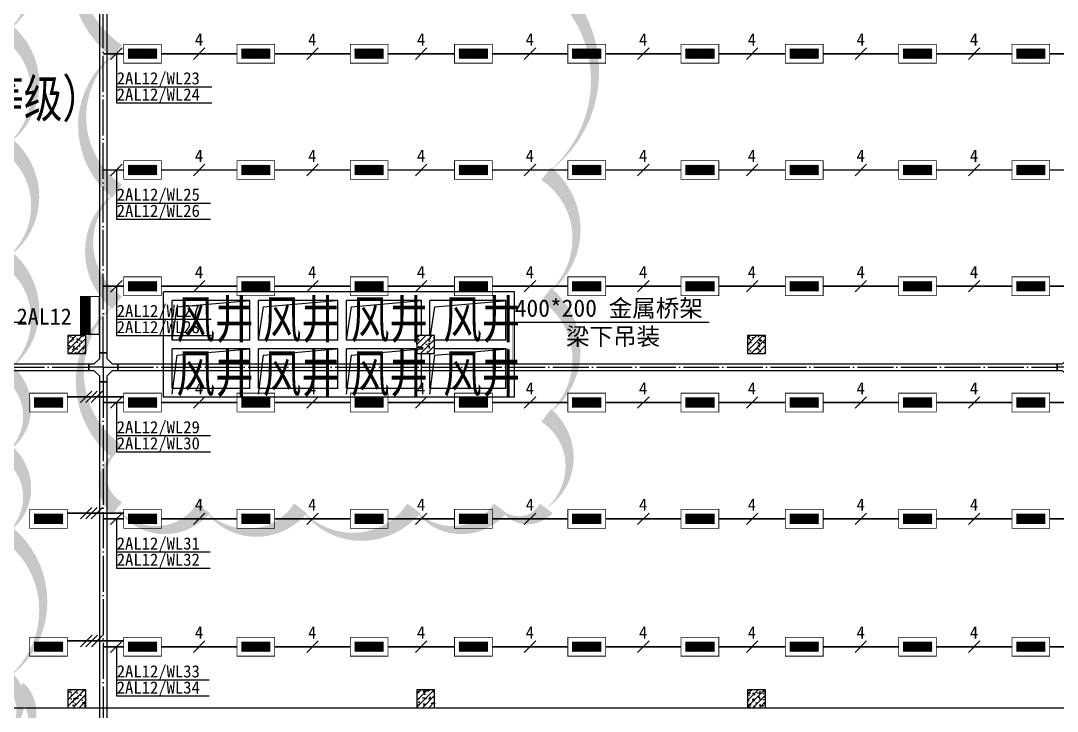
# Model space of a CAD drawing. Header units: millimetres. Extents: x -633009578 to 5705885, y -633235091 to 2571734.
# Drawn here: x 2853360 to 2882182, y 1923800 to 1943000 of the extents above; entities that cross this region are included whole.
import ezdxf

# ---------------------------------------------------------------- set-up
doc = ezdxf.new("R2010")
doc.units = ezdxf.units.MM
doc.header["$LTSCALE"] = 1000
doc.header["$MEASUREMENT"] = 0
doc.linetypes.add('DOTE', pattern=[2.4200000000000004, 2, -0.2, 0.02, -0.2])
doc.layers.get('0').update_dxf_attribs({"color": 9})
for name, color, linetype in [('3T_WOOD', 21, 'Continuous'), ('A-COLUM(柱)', 255, 'Continuous'), ('A-FLOR(看线)', 8, 'Continuous'), ('A-OTHER(其它)', 192, 'Continuous'), ('A-TEXT(房间)', 243, 'Continuous'), ('A-WALL(墙)', 255, 'Continuous'), ('DIM_MODI', 6, 'Continuous'), ('电-强电平面-标注', 3, 'Continuous'), ('电-强电平面-线缆', 3, 'Continuous'), ('电-桥架', 4, 'Continuous'), ('设备-照明', 3, 'Continuous'), ('设备-箱柜', 3, 'Continuous')]:
    doc.layers.add(name, color=color, linetype=linetype)
doc.styles.add('_TCH', font='simhei.ttf', dxfattribs={"width": 0.75, "bigfont": 'hztxt.shx'})
doc.styles.add('ELEC-DIM', font='simhei.ttf')
doc.styles.add('IDQSTYLE', font='simhei.ttf', dxfattribs={"width": 0.707, "bigfont": 'hztxt.shx'})

# ---------------------------------------------------------------- blocks, each defined once
blk = doc.blocks.new('_FZH')
h = blk.add_hatch()
h.set_pattern_fill('钢筋混凝土', color=256, scale=0.1, style=0)
h.set_pattern_definition([(45, (0, 0), (-0.1767766952966369, 0.1767766952966369), []), (50, (0, 0), (0.7172601826007535, -0.06275213498259512), [0.07500000000000001, -0.8250000000000001]), (355, (0, 0), (-0.138751333613, 0.7521921337000119), [0.06, -0.66]), (100.4514, (0.05977168000000001, -0.00522934), (0.5785093817140216, 0.6894395420609536), [0.06374019, -0.701142112]), (46.1842, (0, 0.2), (1.067241048625645, -0.1655190143290181), [0.1125, -1.2375]), (96.6356, (0.088936745, 0.186206693), (0.9346627055487033, 0.9741178709004418), [0.095610288, -1.051713]), (351.1842, (0, 0.2), (0.9346619451336272, 0.9741186009253247), [0.09000000000000001, -0.9900000000000001]), (21, (0.1, 0.15), (0.5969070521184617, -0.4026188906653388), [0.07500000000000001, -0.8250000000000001]), (326, (0.1, 0.15), (0.2433153319215824, 0.7251500450468529), [0.06, -0.66]), (71.4514, (0.149742233, 0.116448394), (0.84022262858149, 0.3225304967099524), [0.06374019, -0.701142112]), (37.50000000000001, (0, 0), (0.01215985531729062, 0.3328938538313115), [0, -0.652, 0, -0.67, 0, -0.6625000000000001]), (7.499999999999999, (0, 0), (0.2630695374421486, 0.3944117118823603), [0, -0.382, 0, -0.637, 0, -0.2525]), (-32.5, (-0.223, 0), (0.533822436172409, -0.02255487173437976), [0, -0.25, 0, -0.78, 0, -1.035]), (-42.5, (-0.323, 0), (0.5831861693423862, 0.1001049823323177), [0, -0.325, 0, -0.518, 0, -0.735])])
h.paths.add_polyline_path([(-0.5, -0.5), (0.5, -0.5), (0.5, 0.5), (-0.5, 0.5)])
blk.add_lwpolyline([(-0.5, -0.5), (0.5, -0.5), (0.5, 0.5), (-0.5, 0.5)], close=True)
blk = doc.blocks.new('9-3-1')
at = {"layer": 'A-FLOR(看线)'}
blk.add_lwpolyline([(1188940.598288327, 1245922.080887664), (1255240.598288325, 1245922.080887664)], dxfattribs=at)
at = {"layer": 'A-OTHER(其它)'}
for points in [[(1201690.598288007, 1256142.080887673), (1201829.824807846, 1257067.089357781), (1203850.598288691, 1257247.080887757)], [(1204090.598288691, 1256142.080887476), (1204229.82480853, 1257067.089357584), (1206250.598289375, 1257247.08088756)], [(1206540.598288347, 1256142.080887623), (1206679.824808186, 1257067.089357731), (1208620.598288295, 1257247.080887707)], [(1208860.598288303, 1256142.080887546), (1208999.824808142, 1257067.089357654), (1211020.598288987, 1257247.08088763)], [(1201690.598288007, 1254637.080887418), (1201829.824807846, 1255722.089357526), (1203850.598288691, 1255902.080887503)], [(1204090.598288691, 1254637.080887221), (1204229.82480853, 1255722.089357329), (1206250.598289375, 1255902.080887306)], [(1206540.598288347, 1254637.080887369), (1206679.824808186, 1255722.089357477), (1208620.598288295, 1255902.080887453)], [(1208860.598288303, 1254637.080887291), (1208999.824808142, 1255722.089357399), (1211020.598288987, 1255902.080887376)]]:
    blk.add_lwpolyline(points, dxfattribs=at)
at = {"layer": 'A-WALL(墙)'}
for p, q in [((1203970.598288486, 1257487.08088762), (1201450.598288367, 1257487.080887559)), ((1201450.598288154, 1256022.080887619), (1201450.598288367, 1257487.080887559)), ((1203850.598288366, 1257247.080887592), (1201690.598288367, 1257247.080887592)), ((1201690.598288367, 1256142.080887704), (1201690.598288367, 1257247.080887592)), ((1203850.598288366, 1256142.080887704), (1203850.598288366, 1257247.080887592)), ((1206420.598288485, 1257487.08088762), (1203970.598288486, 1257487.08088762)), ((1204090.598288365, 1256142.080887552), (1204090.598288365, 1257247.080887553)), ((1206300.598288364, 1257247.080887553), (1204090.598288365, 1257247.080887553)), ((1206300.598288364, 1256142.080887552), (1206300.598288364, 1257247.080887553)), ((1208740.598288325, 1257487.08088762), (1206420.598288485, 1257487.08088762)), ((1206540.598288364, 1256142.080887553), (1206540.598288364, 1257247.080887629)), ((1208620.59828831, 1257247.080887629), (1206540.598288364, 1257247.080887629)), ((1208620.598288254, 1256272.080887693), (1208620.59828831, 1257247.080887629)), ((1211210.598288361, 1257487.08088763), (1208740.598288325, 1257487.08088762)), ((1208860.598288153, 1256272.080887693), (1208860.598288319, 1257247.08088763)), ((1210970.598288361, 1257247.08088763), (1208860.598288319, 1257247.08088763)), ((1210970.598288361, 1256142.08088763), (1210970.598288361, 1257247.08088763)), ((1211210.598288325, 1256022.080887619), (1211210.598288361, 1257487.08088763)), ((1203850.598288366, 1256142.080887704), (1201690.598288367, 1256142.080887704)), ((1206300.598288364, 1256142.080887552), (1204090.598288365, 1256142.080887552)), ((1208490.598288553, 1256142.080887462), (1206540.598288364, 1256142.080887553)), ((1210970.598288361, 1256142.08088763), (1208990.598288553, 1256142.080887711)), ((1201450.598287961, 1254557.080887759), (1201450.598288154, 1256022.080887619)), ((1203850.598288438, 1255902.080887737), (1201690.598287977, 1255902.080887737)), ((1201690.598287977, 1254797.080887726), (1201690.598287977, 1255902.080887737)), ((1203850.598288438, 1254797.080887726), (1203850.598288438, 1255902.080887737)), ((1206300.598288601, 1255902.080887552), (1204090.598288453, 1255902.080887552)), ((1204090.598288453, 1254797.080887552), (1204090.598288453, 1255902.080887552)), ((1206300.598288601, 1254797.080887552), (1206300.598288601, 1255902.080887552)), ((1206540.598288616, 1254797.080887881), (1206540.598288616, 1255902.080887537)), ((1208490.598288553, 1255902.080887467), (1206540.598288616, 1255902.080887537)), ((1210970.598288185, 1255902.08088763), (1208990.598288553, 1255902.080887737)), ((1210970.598288185, 1254797.08088763), (1210970.598288185, 1255902.08088763)), ((1211210.598288201, 1254557.08088763), (1211210.598288325, 1256022.080887619)), ((1208620.598288101, 1254797.080887881), (1208620.598287914, 1255772.080887693)), ((1208860.598288108, 1254797.08088763), (1208860.598287899, 1255772.080887693)), ((1203850.598288438, 1254797.080887726), (1201690.598287977, 1254797.080887726)), ((1206300.598288601, 1254797.080887552), (1204090.598288453, 1254797.080887552)), ((1208620.598288101, 1254797.080887881), (1206540.598288616, 1254797.080887881)), ((1210970.598288185, 1254797.08088763), (1208860.598288108, 1254797.08088763)), ((1203970.598288486, 1254557.080887708), (1201450.598287961, 1254557.080887759)), ((1206420.598288485, 1254557.080887708), (1203970.598288486, 1254557.080887708)), ((1208740.598288325, 1254557.080887708), (1206420.598288485, 1254557.080887708)), ((1211210.598288201, 1254557.08088763), (1208740.598288325, 1254557.080887708))]:
    blk.add_line(p, q, dxfattribs=at)
at = {"layer": 'DIM_MODI', "color": 8}
blk.add_lwpolyline([(1197091.939071017, 1245225.503476094, 0, 450, 0.5), (1197091.939071017, 1246725.503476094, 0, 450, 0.5), (1197091.939071017, 1250775.503476094, 0, 450, 0.5), (1197091.939071017, 1253025.503476094, 0, 450, 0.5), (1197091.939071017, 1255275.503476094, 0, 450, 0.5), (1197091.939071017, 1258425.503476094, 0, 450, 0.5), (1197091.939071017, 1261575.503476094, 0, 450, 0.5), (1197091.939071017, 1264725.503476094, 0, 450, 0.5), (1197091.939071017, 1267575.503476094, 0, 450, 0.5), (1197091.939071017, 1270275.503476094, 0, 450, 0.5), (1197091.939071017, 1272525.503476094, 0, 450, 0.5), (1197091.939071017, 1274775.503476094, 0, 450, 0.5), (1197091.939071017, 1277475.503476094, 0, 450, 0.5), (1197091.939071017, 1279425.503476094, 0, 450, 0.5), (1197091.939071017, 1282275.503476094, 0, 450, 0.5), (1197091.939071017, 1284525.503476094, 0, 450, 0.5), (1197091.939071017, 1287375.503476094, 0, 450, 0.5), (1197091.939071017, 1288875.503476094, 0, 450, 0.5), (1197091.939071017, 1291575.503476094, 0, 450, 0.5), (1197091.939071017, 1293525.503476094, 0, 450, 0.5), (1197091.939071017, 1296675.503476094, 0, 450, 0.5), (1197091.939071017, 1299525.503476094, 0, 450, 0.5), (1197091.939071017, 1303125.503476094, 0, 450, 0.5), (1197091.939071017, 1304660.788694934, 0, 450, 0.5)], format="xyseb", dxfattribs=at)
for points in [[(1200161.11916399, 1278640.011747444, 0, 450, 0.5), (1200161.11916399, 1276054.77659813, 0, 450, 0.5), (1200161.11916399, 1269074.641694981, 0, 450, 0.5), (1200161.11916399, 1264162.694911283, 0, 450, 0.5), (1200161.11916399, 1260284.842187312, 0, 450, 0.5), (1200161.11916399, 1257182.560008135, 0, 450, 0.5), (1200161.11916399, 1253046.183769232, 0, 450, 0.5), (1200161.11916399, 1251463.627900156, 0, 450, 0.5), (1202561.11916399, 1251463.627900156, 0, 450, 0.5), (1205261.11916399, 1251463.627900156, 0, 450, 0.5), (1208411.11916399, 1251463.627900156, 0, 450, 0.5), (1210811.11916399, 1251463.627900156, 0, 450, 0.5), (1212091.979439689, 1251463.627900156, 0, 450, 0.5), (1212091.979439689, 1254048.86304947, 0, 450, 0.5), (1212091.979439689, 1257409.668743579, 0, 450, 0.5), (1212091.979439689, 1260770.474437688, 0, 450, 0.5), (1212091.979439689, 1266199.468251248, 0, 450, 0.5), (1212091.979439689, 1270077.320975219, 0, 450, 0.5), (1212091.979439689, 1277057.455878369, 0, 450, 0.5), (1212091.979439689, 1278640.011747444, 0, 450, 0.5), (1208491.979439689, 1278640.011747444, 0, 450, 0.5), (1206541.979439689, 1278640.011747444, 0, 450, 0.5), (1203391.979439689, 1278640.011747444, 0, 450, 0.5)], [(1189983.977359247, 1246439.628576422, 0, 450, 0.5), (1189983.977359247, 1242957.057534428, 0, 450, 0.5), (1192383.977359247, 1242957.057534428, 0, 450, 0.5), (1195983.977359247, 1242957.057534428, 0, 450, 0.5), (1197415.231722985, 1242957.057534428, 0, 450, 0.5), (1197415.231722985, 1244907.057534428, 0, 450, 0.5), (1197415.231722985, 1246439.628576422, 0, 450, 0.5), (1195615.231722985, 1246439.628576422, 0, 450, 0.5), (1192015.231722985, 1246439.628576422, 0, 450, 0.5)]]:
    blk.add_lwpolyline(points, format="xyseb", close=True, dxfattribs=at)
at = {"layer": 'A-COLUM(柱)', "xscale": 500, "yscale": 500, "zscale": 500}
for p in [(1199040.598288325, 1256022.080887664), (1208740.598288325, 1256022.080887664), (1217940.598288325, 1256022.080887664), (1199040.598288325, 1246172.080887664), (1208740.598288325, 1246172.080887664), (1217940.598288325, 1246172.080887664)]:
    blk.add_blockref('_FZH', p, dxfattribs=at)
at = {"layer": 'A-TEXT(房间)', "style": '_TCH', "width": 0.75}
for s, p in [('（丙类一级耐火等级）', (1188971.030644628, 1262336.264842021)), ('风井', (1201808.985588282, 1256195.996926943)), ('风井', (1204208.985588966, 1256195.996926795)), ('风井', (1206658.985588622, 1256195.996926943)), ('风井', (1209226.517584321, 1256195.996926866)), ('风井', (1201808.985588215, 1254690.996926943)), ('风井', (1204208.985588899, 1254690.996926795)), ('风井', (1206658.985588555, 1254690.996926943)), ('风井', (1209226.517584254, 1254690.996926865))]:
    blk.add_text(s, height=1050, dxfattribs=at).set_placement(p)
blk = doc.blocks.new('*X353')
at = {"color": 0, "linetype": 'Continuous'}
for p, q in [((277.1059544658493, 221.9516255332986), (279.536990929048, 224.3826619964973)), ((277.1059544658493, 222.2344682457732), (279.2541482165735, 224.3826619964973)), ((277.1059544658493, 222.5173109582479), (278.9713055040988, 224.3826619964973)), ((277.1059544658493, 222.8001536707225), (278.6884627916242, 224.3826619964973)), ((277.1059544658493, 223.0829963831971), (278.4056200791496, 224.3826619964973)), ((277.1059544658493, 223.3658390956717), (278.122777366675, 224.3826619964973)), ((277.1059544658493, 223.6486818081463), (277.8399346542004, 224.3826619964973)), ((277.1059544658493, 223.9315245206209), (277.5570919417257, 224.3826619964973)), ((277.1059544658493, 224.2143672330955), (277.2742492292511, 224.3826619964973)), ((277.3198336415227, 221.8826619964973), (279.8198336415227, 224.3826619964973)), ((277.6026763539973, 221.8826619964973), (280.1026763539973, 224.3826619964973)), ((277.8855190664719, 221.8826619964973), (280.3855190664719, 224.3826619964973)), ((278.1683617789465, 221.8826619964973), (280.6683617789466, 224.3826619964973)), ((278.4512044914212, 221.8826619964973), (280.9512044914212, 224.3826619964973)), ((278.7340472038958, 221.8826619964973), (281.2340472038958, 224.3826619964973)), ((279.0168899163704, 221.8826619964973), (281.5168899163704, 224.3826619964973)), ((279.299732628845, 221.8826619964973), (281.799732628845, 224.3826619964973)), ((279.5825753413196, 221.8826619964973), (282.0825753413196, 224.3826619964973)), ((279.8654180537943, 221.8826619964973), (282.3654180537943, 224.3826619964973)), ((280.1482607662689, 221.8826619964973), (282.6482607662689, 224.3826619964973)), ((280.4311034787435, 221.8826619964973), (282.9311034787435, 224.3826619964973)), ((280.7139461912181, 221.8826619964973), (283.2139461912181, 224.3826619964973)), ((280.9967889036927, 221.8826619964973), (283.4967889036927, 224.3826619964973)), ((281.2796316161674, 221.8826619964973), (283.7796316161674, 224.3826619964973)), ((281.5624743286419, 221.8826619964973), (284.062474328642, 224.3826619964973)), ((281.8453170411166, 221.8826619964973), (284.3453170411166, 224.3826619964973)), ((282.1281597535912, 221.8826619964973), (284.6059544658494, 224.3604567087555)), ((282.4110024660658, 221.8826619964973), (284.6059544658494, 224.0776139962809)), ((282.6938451785405, 221.8826619964973), (284.6059544658494, 223.7947712838063)), ((282.976687891015, 221.8826619964973), (284.6059544658494, 223.5119285713317)), ((283.2595306034897, 221.8826619964973), (284.6059544658494, 223.229085858857)), ((283.5423733159643, 221.8826619964973), (284.6059544658494, 222.9462431463824)), ((283.8252160284389, 221.8826619964973), (284.6059544658494, 222.6634004339078)), ((284.1080587409135, 221.8826619964973), (284.6059544658494, 222.3805577214332)), ((284.3909014533882, 221.8826619964973), (284.6059544658494, 222.0977150089586))]:
    blk.add_line(p, q, dxfattribs=at)
blk = doc.blocks.new('HC000062')
at = {"color": 0, "linetype": 'Continuous', "const_width": 0.2}
for points in [[(-4.97662087547036, 2.499999999999943), (5.023379124529697, 2.499999999999943), (5.023379124529697, -2.500000000000057), (-4.97662087547036, -2.500000000000057), (-4.97662087547036, 2.499999999999943)], [(-3.72662087547036, 1.25), (-3.72662087547036, -1.250000000000057), (3.773379124529697, -1.250000000000057), (3.773379124529697, 1.25), (-3.72662087547036, 1.25)]]:
    blk.add_lwpolyline(points, dxfattribs=at)
at = {"color": 0, "linetype": 'Continuous'}
blk.add_blockref('*X353', (-280.8325753413197, -223.1326619964974), dxfattribs=at)
at = {"color": 0, "style": 'IDQSTYLE', "width": 0.7}
blk.add_attdef('PSFHATT', (7.023379124529697, -2.500000000000057), '', height=2.5, dxfattribs=at)
blk = doc.blocks.new('*X27')
at = {"color": 0}
for p, q in [((99.8306862801869, 192.7445173280992), (101.9907448318158, 194.9045758797282)), ((99.8306862801869, 193.1687813968112), (101.5664807631039, 194.9045758797282)), ((99.8306862801869, 193.5930454655231), (101.142216694392, 194.9045758797282)), ((99.8306862801869, 194.017309534235), (100.71795262568, 194.9045758797282)), ((99.8306862801869, 194.441573602947), (100.2936885569681, 194.9045758797282)), ((99.8306862801869, 194.8658376716589), (99.86942448825616, 194.9045758797282)), ((99.91500890052772, 192.4045758797282), (102.4150089005277, 194.9045758797282)), ((100.3392729692396, 192.4045758797282), (102.8392729692397, 194.9045758797282)), ((100.7635370379516, 192.4045758797282), (103.2635370379516, 194.9045758797282)), ((101.1878011066635, 192.4045758797282), (103.6878011066635, 194.9045758797282)), ((101.6120651753754, 192.4045758797282), (104.1120651753754, 194.9045758797282)), ((102.0363292440874, 192.4045758797282), (104.5363292440874, 194.9045758797282)), ((102.4605933127993, 192.4045758797282), (104.9605933127993, 194.9045758797282)), ((102.8848573815112, 192.4045758797282), (105.3848573815112, 194.9045758797282)), ((103.3091214502232, 192.4045758797282), (105.8091214502232, 194.9045758797282)), ((103.7333855189351, 192.4045758797282), (106.2333855189351, 194.9045758797282)), ((104.157649587647, 192.4045758797282), (106.657649587647, 194.9045758797282)), ((104.5819136563589, 192.4045758797282), (107.0819136563589, 194.9045758797282)), ((105.0061777250709, 192.4045758797282), (107.5061777250709, 194.9045758797282)), ((105.4304417937828, 192.4045758797282), (107.9304417937828, 194.9045758797282)), ((105.8547058624947, 192.4045758797282), (108.3547058624947, 194.9045758797282)), ((106.2789699312067, 192.4045758797282), (108.7789699312067, 194.9045758797282)), ((106.7032339999186, 192.4045758797282), (109.2032339999186, 194.9045758797282)), ((107.1274980686305, 192.4045758797282), (109.6274980686305, 194.9045758797282)), ((107.5517621373425, 192.4045758797282), (109.8306862801869, 194.6835000225726)), ((107.9760262060544, 192.4045758797282), (109.8306862801869, 194.2592359538607)), ((108.4002902747663, 192.4045758797282), (109.8306862801869, 193.8349718851487)), ((108.8245543434782, 192.4045758797282), (109.8306862801869, 193.4107078164368)), ((109.2488184121902, 192.4045758797282), (109.8306862801869, 192.9864437477249)), ((109.6730824809021, 192.4045758797282), (109.8306862801869, 192.562179679013))]:
    blk.add_line(p, q, dxfattribs=at)
blk = doc.blocks.new('HC000427')
at = {"color": 0, "linetype": 'Continuous', "const_width": 0.3}
blk.add_lwpolyline([(5, 2.5), (-5, 2.5), (-5, -2.5), (5, -2.5)], close=True, dxfattribs=at)
blk.add_lwpolyline([(5, 0), (-5, 0)], dxfattribs=at)
at = {"color": 0, "linetype": 'Continuous'}
blk.add_blockref('*X27', (-104.8306862801869, -194.9045758797282), dxfattribs=at)
at = {"color": 0, "style": 'IDQSTYLE', "width": 0.7}
blk.add_attdef('PSFHATT', (7, -2.5), '', height=2.5, dxfattribs=at)

msp = doc.modelspace()

# ---------------------------------------------------------------- linework, layer by layer
at = {"layer": '电-强电平面-标注'}
for p, q in [((2856178.599025767, 1942241.432359111), (2855860.400974235, 1941923.234307576)), ((2856019.500000001, 1942082.333333343), (2856019.500000001, 1940715.333333343)), ((2858481.547865565, 1942242.029280236), (2858163.34981404, 1941923.831228693)), ((2861631.547865565, 1942242.029280317), (2861313.34981404, 1941923.831228774)), ((2864656.547865565, 1942242.029280394), (2864338.34981404, 1941923.831228851)), ((2867681.547865565, 1942242.029280471), (2867363.34981404, 1941923.831228928)), ((2870831.547865565, 1942242.029280551), (2870513.34981404, 1941923.831229009)), ((2873856.547865565, 1942242.029280629), (2873538.34981404, 1941923.831229086)), ((2876881.547865565, 1942242.029280706), (2876563.34981404, 1941923.831229163)), ((2880031.547865565, 1942242.029280786), (2879713.34981404, 1941923.831229243)), ((2856019.500000001, 1941164.833333343), (2858675.132911393, 1941164.833333343)), ((2856019.500000001, 1940715.333333343), (2858675.132911393, 1940715.333333343)), ((2856178.599025767, 1939008.099025767), (2855860.400974235, 1938689.900974233)), ((2858481.547865565, 1939008.695946893), (2858163.34981404, 1938690.49789535)), ((2861631.547865565, 1939008.695946974), (2861313.34981404, 1938690.497895431)), ((2864656.547865565, 1939008.695947051), (2864338.34981404, 1938690.497895508)), ((2867681.547865565, 1939008.695947128), (2867363.34981404, 1938690.497895585)), ((2870831.547865565, 1939008.695947208), (2870513.34981404, 1938690.497895665)), ((2873856.547865565, 1939008.695947285), (2873538.34981404, 1938690.497895742)), ((2876881.547865565, 1939008.695947362), (2876563.34981404, 1938690.497895819)), ((2880031.547865565, 1939008.695947443), (2879713.34981404, 1938690.4978959)), ((2856019.500000001, 1938849), (2856019.500000001, 1937482)), ((2856019.500000001, 1937931.5), (2858639.132911393, 1937931.5)), ((2856019.500000001, 1937482), (2858639.132911393, 1937482)), ((2856178.599025767, 1935774.765692424), (2855860.400974235, 1935456.567640889)), ((2858481.547865565, 1935775.36261355), (2858163.34981404, 1935457.164562007)), ((2861631.547865565, 1935775.36261363), (2861313.34981404, 1935457.164562087)), ((2864656.547865565, 1935775.362613707), (2864338.34981404, 1935457.164562164)), ((2867681.547865565, 1935775.362613785), (2867363.34981404, 1935457.164562242)), ((2870831.547865565, 1935775.362613865), (2870513.34981404, 1935457.164562322)), ((2873856.547865565, 1935775.362613942), (2873538.34981404, 1935457.164562399)), ((2876881.547865565, 1935775.362614019), (2876563.34981404, 1935457.164562476)), ((2880031.547865565, 1935775.362614099), (2879713.34981404, 1935457.164562556)), ((2856019.500000001, 1935615.666666657), (2856019.500000001, 1934248.666666657)), ((2856019.500000001, 1934698.166666657), (2858651.132911393, 1934698.166666657)), ((2856019.500000001, 1934248.666666657), (2858651.132911393, 1934248.666666657)), ((2855335.79786557, 1932702.599025767), (2855017.599814035, 1932384.400974233)), ((2855485.79786557, 1932702.599025767), (2855167.599814035, 1932384.400974233)), ((2855635.79786557, 1932702.599025767), (2855317.599814035, 1932384.400974233)), ((2856178.599025767, 1932541.432359111), (2855860.400974235, 1932223.234307576)), ((2856019.500000001, 1932382.333333343), (2856019.500000001, 1931015.333333343)), ((2858481.547865565, 1932542.029280236), (2858163.34981404, 1932223.831228693)), ((2861631.547865565, 1932542.029280317), (2861313.34981404, 1932223.831228774)), ((2864656.547865565, 1932542.029280394), (2864338.34981404, 1932223.831228851)), ((2867681.547865565, 1932542.029280471), (2867363.34981404, 1932223.831228928)), ((2870831.547865565, 1932542.029280551), (2870513.34981404, 1932223.831229009)), ((2873856.547865565, 1932542.029280629), (2873538.34981404, 1932223.831229086)), ((2876881.547865565, 1932542.029280706), (2876563.34981404, 1932223.831229163)), ((2880031.547865565, 1932542.029280786), (2879713.34981404, 1932223.831229243)), ((2856019.500000001, 1931464.833333343), (2858639.132911393, 1931464.833333343)), ((2856019.500000001, 1931015.333333343), (2858639.132911393, 1931015.333333343)), ((2855335.79786557, 1929469.265692423), (2855017.599814035, 1929151.06764089)), ((2855485.79786557, 1929469.265692423), (2855167.599814035, 1929151.06764089)), ((2855635.79786557, 1929469.265692423), (2855317.599814035, 1929151.06764089)), ((2856178.599025767, 1929308.099025767), (2855860.400974235, 1928989.900974233)), ((2856019.500000001, 1929149), (2856019.500000001, 1927782)), ((2858481.547865565, 1929308.695946893), (2858163.34981404, 1928990.49789535)), ((2861631.547865565, 1929308.695946974), (2861313.34981404, 1928990.497895431)), ((2864656.547865565, 1929308.695947051), (2864338.34981404, 1928990.497895508)), ((2867681.547865565, 1929308.695947128), (2867363.34981404, 1928990.497895585)), ((2870831.547865565, 1929308.695947208), (2870513.34981404, 1928990.497895665)), ((2873856.547865565, 1929308.695947285), (2873538.34981404, 1928990.497895742)), ((2876881.547865565, 1929308.695947362), (2876563.34981404, 1928990.497895819)), ((2880031.547865565, 1929308.695947443), (2879713.34981404, 1928990.4978959)), ((2856019.500000001, 1928231.5), (2858630.132911393, 1928231.5)), ((2856019.500000001, 1927782), (2858630.132911393, 1927782)), ((2855342.79786557, 1925913.93235908), (2855024.599814035, 1925595.734307547)), ((2855492.79786557, 1925913.93235908), (2855174.599814035, 1925595.734307547)), ((2855642.79786557, 1925913.93235908), (2855324.599814035, 1925595.734307547)), ((2856178.599025767, 1925752.765692424), (2855860.400974235, 1925434.567640889)), ((2858481.547865565, 1925753.36261355), (2858163.34981404, 1925435.164562007)), ((2861631.547865565, 1925753.36261363), (2861313.34981404, 1925435.164562087)), ((2864656.547865565, 1925753.362613707), (2864338.34981404, 1925435.164562164)), ((2867681.547865565, 1925753.362613785), (2867363.34981404, 1925435.164562242)), ((2870831.547865565, 1925753.362613865), (2870513.34981404, 1925435.164562322)), ((2873856.547865565, 1925753.362613942), (2873538.34981404, 1925435.164562399)), ((2876881.547865565, 1925753.362614019), (2876563.34981404, 1925435.164562476)), ((2880031.547865565, 1925753.362614099), (2879713.34981404, 1925435.164562556)), ((2856019.500000001, 1925593.666666657), (2856019.500000001, 1924226.666666657)), ((2856019.500000001, 1924676.166666657), (2858603.632911393, 1924676.166666657)), ((2856019.500000001, 1924226.666666657), (2858603.632911393, 1924226.666666657))]:
    msp.add_line(p, q, dxfattribs=at)
at = {"layer": '电-强电平面-线缆', "color": 1, "linetype": 'Continuous', "const_width": 45}
for points in [[(2855655.499999608, 1942082.930254397), (2856222.348839803, 1942082.930254411)], [(2857272.548839803, 1942082.930254438), (2859372.348839803, 1942082.930254492)], [(2860422.548839803, 1942082.930254519), (2862522.348839803, 1942082.930254572)], [(2863572.548839803, 1942082.930254599), (2865422.348839803, 1942082.930254646)], [(2866472.548839803, 1942082.930254673), (2868572.348839803, 1942082.930254726)], [(2869622.548839803, 1942082.930254753), (2871722.348839803, 1942082.930254807)], [(2872772.548839803, 1942082.930254834), (2874622.348839803, 1942082.930254881)], [(2875672.548839803, 1942082.930254907), (2877772.348839803, 1942082.930254961)], [(2878822.548839803, 1942082.930254988), (2880922.348839803, 1942082.930255041)], [(2881972.548839803, 1942082.930255068), (2883822.348839803, 1942082.930255115)], [(2855655.499999608, 1938849.596921054), (2856222.348839803, 1938849.596921068)], [(2857272.548839803, 1938849.596921095), (2859372.348839803, 1938849.596921148)], [(2860422.548839803, 1938849.596921175), (2862522.348839803, 1938849.596921229)], [(2863572.548839803, 1938849.596921256), (2865422.348839803, 1938849.596921303)], [(2866472.548839803, 1938849.59692133), (2868572.348839803, 1938849.596921383)], [(2869622.548839803, 1938849.59692141), (2871722.348839803, 1938849.596921463)], [(2872772.548839803, 1938849.59692149), (2874622.348839803, 1938849.596921537)], [(2875672.548839803, 1938849.596921564), (2877772.348839803, 1938849.596921618)], [(2878822.548839803, 1938849.596921644), (2880922.348839803, 1938849.596921698)], [(2881972.548839803, 1938849.596921725), (2883822.348839803, 1938849.596921772)], [(2855655.499999608, 1935616.26358771), (2856222.348839803, 1935616.263587725)], [(2857272.548839803, 1935616.263587752), (2859372.348839803, 1935616.263587805)], [(2860422.548839803, 1935616.263587832), (2862522.348839803, 1935616.263587886)], [(2863572.548839803, 1935616.263587912), (2865422.348839803, 1935616.26358796)], [(2866472.548839803, 1935616.263587986), (2868572.348839803, 1935616.26358804)], [(2869622.548839803, 1935616.263588067), (2871722.348839803, 1935616.26358812)], [(2872772.548839803, 1935616.263588147), (2874622.348839803, 1935616.263588194)], [(2875672.548839803, 1935616.263588221), (2877772.348839803, 1935616.263588274)], [(2878822.548839803, 1935616.263588301), (2880922.348839803, 1935616.263588355)], [(2881972.548839803, 1935616.263588381), (2883822.348839803, 1935616.263588429)], [(2854657.948839803, 1932543.5), (2856222.448839803, 1932543.5)], [(2855655.499999608, 1932382.930254397), (2856222.348839803, 1932382.930254411)], [(2857272.548839803, 1932382.930254438), (2859372.348839803, 1932382.930254492)], [(2860422.548839803, 1932382.930254519), (2862522.348839803, 1932382.930254572)], [(2863572.548839803, 1932382.930254599), (2865422.348839803, 1932382.930254646)], [(2866472.548839803, 1932382.930254673), (2868572.348839803, 1932382.930254726)], [(2869622.548839803, 1932382.930254753), (2871722.348839803, 1932382.930254807)], [(2872772.548839803, 1932382.930254834), (2874622.348839803, 1932382.930254881)], [(2875672.548839803, 1932382.930254907), (2877772.348839803, 1932382.930254961)], [(2878822.548839803, 1932382.930254988), (2880922.348839803, 1932382.930255041)], [(2881972.548839803, 1932382.930255068), (2883822.348839803, 1932382.930255115)], [(2854657.948839803, 1929310.166666657), (2856222.448839803, 1929310.166666657)], [(2855655.499999608, 1929149.596921054), (2856222.348839803, 1929149.596921068)], [(2857272.548839803, 1929149.596921095), (2859372.348839803, 1929149.596921148)], [(2860422.548839803, 1929149.596921175), (2862522.348839803, 1929149.596921229)], [(2863572.548839803, 1929149.596921256), (2865422.348839803, 1929149.596921303)], [(2866472.548839803, 1929149.59692133), (2868572.348839803, 1929149.596921383)], [(2869622.548839803, 1929149.59692141), (2871722.348839803, 1929149.596921463)], [(2872772.548839803, 1929149.59692149), (2874622.348839803, 1929149.596921537)], [(2875672.548839803, 1929149.596921564), (2877772.348839803, 1929149.596921618)], [(2878822.548839803, 1929149.596921644), (2880922.348839803, 1929149.596921698)], [(2881972.548839803, 1929149.596921725), (2883822.348839803, 1929149.596921772)], [(2854657.948839803, 1925754.833333313), (2856222.448839803, 1925754.833333313)], [(2855655.499999608, 1925594.26358771), (2856222.348839803, 1925594.263587725)], [(2857272.548839803, 1925594.263587752), (2859372.348839803, 1925594.263587805)], [(2860422.548839803, 1925594.263587832), (2862522.348839803, 1925594.263587886)], [(2863572.548839803, 1925594.263587912), (2865422.348839803, 1925594.26358796)], [(2866472.548839803, 1925594.263587986), (2868572.348839803, 1925594.26358804)], [(2869622.548839803, 1925594.263588067), (2871722.348839803, 1925594.26358812)], [(2872772.548839803, 1925594.263588147), (2874622.348839803, 1925594.263588194)], [(2875672.548839803, 1925594.263588221), (2877772.348839803, 1925594.263588274)], [(2878822.548839803, 1925594.263588301), (2880922.348839803, 1925594.263588355)], [(2881972.548839803, 1925594.263588381), (2883822.348839803, 1925594.263588429)]]:
    msp.add_lwpolyline(points, dxfattribs=at)
at = {"layer": '电-桥架', "color": 5, "linetype": 'DOTE', "ltscale": 0.5}
for p, q in [((2855655.499999859, 1933762.499999927), (2855655.499999603, 1943818)), ((2855655.499999869, 1933362.499999927), (2855655.499999859, 1933762.499999927)), ((2846975.454526824, 1933362.499999927), (2855255.500000638, 1933362.499999927)), ((2855655.499999869, 1933362.499999927), (2855255.499999869, 1933362.499999927)), ((2855655.499999869, 1933362.499999927), (2855655.499999892, 1932962.499999927)), ((2855655.499999869, 1933362.499999927), (2856055.499999869, 1933362.499999927)), ((2856055.500000638, 1933362.499999927), (2882182.499998793, 1933362.499999927)), ((2882582.499998793, 1933362.499999927), (2882182.499998793, 1933362.499999927)), ((2855655.499999892, 1932962.499999927), (2855655.500000976, 1913550))]:
    msp.add_line(p, q, dxfattribs=at)
at = {"layer": '电-桥架', "ltscale": 0.5}
for points in [[(2855755.499999604, 1943818.000000003), (2855755.499999859, 1933762.49999993), (2855555.499999859, 1933762.499999924), (2855555.499999604, 1943817.999999997)], [(2856055.49999987, 1933262.499999927), (2855905.49999987, 1933262.499999927), (2855755.499999884, 1933112.499999933), (2855755.499999892, 1932962.499999933), (2855555.499999892, 1932962.499999921), (2855555.499999884, 1933112.499999921), (2855405.49999987, 1933262.499999927), (2855255.49999987, 1933262.499999927), (2855255.499999869, 1933462.499999927), (2855405.499999869, 1933462.499999927), (2855555.499999863, 1933612.499999924), (2855555.499999859, 1933762.499999924), (2855755.499999859, 1933762.49999993), (2855755.499999863, 1933612.49999993), (2855905.499999869, 1933462.499999927), (2856055.499999869, 1933462.499999927)], [(2882982.499998794, 1933262.499999927), (2882832.499998794, 1933262.499999927), (2882682.499998796, 1933112.499999929), (2882682.499998797, 1932962.499999929), (2882482.499998797, 1932962.499999926), (2882482.499998796, 1933112.499999926), (2882332.499998794, 1933262.499999927), (2882182.499998794, 1933262.499999927), (2882182.499998793, 1933462.499999927), (2882332.499998793, 1933462.499999927), (2882482.499998791, 1933612.499999926), (2882482.49999879, 1933762.499999926), (2882682.49999879, 1933762.499999928), (2882682.499998791, 1933612.499999928), (2882832.499998793, 1933462.499999927), (2882982.499998793, 1933462.499999927)], [(2855255.500000639, 1933262.499999927), (2846975.454526825, 1933262.499999927), (2846975.454526824, 1933462.499999927), (2855255.500000638, 1933462.499999927)], [(2882182.499998794, 1933262.499999927), (2856055.500000639, 1933262.499999927), (2856055.500000638, 1933462.499999927), (2882182.499998793, 1933462.499999927)], [(2855555.500000976, 1913549.999999994), (2855555.499999892, 1932962.499999921), (2855755.499999892, 1932962.499999933), (2855755.500000976, 1913550.000000006)]]:
    msp.add_lwpolyline(points, close=True, dxfattribs=at)
at = {"layer": '设备-箱柜', "color": 6}
for points in [[(2848032.705556707, 1933414.813366647, 12, 12, 0), (2848032.705556707, 1934613.578631597, 12, 12, 0), (2848032.705556707, 1934613.578631597, 36, 36, 0), (2853504.649309047, 1934613.578631597, 36, 36, 0)], [(2867032.705556707, 1933414.813366647, 12, 12, 0), (2867032.705556707, 1934613.578631597, 12, 12, 0), (2867032.705556707, 1934613.578631597, 36, 36, 0), (2872504.649309047, 1934613.578631597, 36, 36, 0)]]:
    msp.add_lwpolyline(points, format="xyseb", dxfattribs=at)

# ---------------------------------------------------------------- block references
at = {"layer": '3T_WOOD'}
msp.add_blockref('9-3-1', (1655879.395743424, 677977.51603476), dxfattribs=at)
at = {"layer": '设备-照明', "xscale": 105, "yscale": 105, "zscale": 105}
for p in [(2856744.994031727, 1942082.930255771), (2859894.994031727, 1942082.930255771), (2863044.994031727, 1942082.930255771), (2865944.994031727, 1942082.930255771), (2869094.994031727, 1942082.930255771), (2872244.994031727, 1942082.930255771), (2875144.994031727, 1942082.930255771), (2878294.994031727, 1942082.930255771), (2881444.994031727, 1942082.930255771), (2856744.994031727, 1938849.596922427), (2859894.994031727, 1938849.596922427), (2863044.994031727, 1938849.596922427), (2865944.994031727, 1938849.596922427), (2869094.994031727, 1938849.596922427), (2872244.994031727, 1938849.596922427), (2875144.994031727, 1938849.596922427), (2878294.994031727, 1938849.596922427), (2881444.994031727, 1938849.596922427), (2856744.994031727, 1935616.263589084), (2859894.994031727, 1935616.263589084), (2863044.994031727, 1935616.263589084), (2865944.994031727, 1935616.263589084), (2869094.994031727, 1935616.263589084), (2872244.994031727, 1935616.263589084), (2875144.994031727, 1935616.263589084), (2878294.994031727, 1935616.263589084), (2881444.994031727, 1935616.263589084), (2854130.494031727, 1932382.930255771), (2856744.994031727, 1932382.930255771), (2859894.994031727, 1932382.930255771), (2863044.994031727, 1932382.930255771), (2865944.994031727, 1932382.930255771), (2869094.994031727, 1932382.930255771), (2872244.994031727, 1932382.930255771), (2875144.994031727, 1932382.930255771), (2878294.994031727, 1932382.930255771), (2881444.994031727, 1932382.930255771), (2854130.494031727, 1929149.596922427), (2856744.994031727, 1929149.596922427), (2859894.994031727, 1929149.596922427), (2863044.994031727, 1929149.596922427), (2865944.994031727, 1929149.596922427), (2869094.994031727, 1929149.596922427), (2872244.994031727, 1929149.596922427), (2875144.994031727, 1929149.596922427), (2878294.994031727, 1929149.596922427), (2881444.994031727, 1929149.596922427), (2854130.494031727, 1925594.263589084), (2856744.994031727, 1925594.263589084), (2859894.994031727, 1925594.263589084), (2863044.994031727, 1925594.263589084), (2865944.994031727, 1925594.263589084), (2869094.994031727, 1925594.263589084), (2872244.994031727, 1925594.263589084), (2875144.994031727, 1925594.263589084), (2878294.994031727, 1925594.263589084), (2881444.994031727, 1925594.263589084)]:
    msp.add_blockref('HC000062', p, dxfattribs=at)
at = {"layer": '设备-箱柜', "xscale": 105, "yscale": 105, "zscale": 105, "rotation": 270}
msp.add_blockref('HC000427', (2855284.5, 1934805.49999994), dxfattribs=at)

# ---------------------------------------------------------------- texts
at = {"layer": '电-强电平面-标注', "style": 'ELEC-DIM'}
for s, height, p in [('4', 339.8734177215189, (2858200.929852447, 1942307.930254465)), ('4', 339.8734177215189, (2861350.929852447, 1942307.930254545)), ('4', 339.8734177215189, (2864375.929852447, 1942307.930254622)), ('4', 339.8734177215189, (2867400.929852447, 1942307.9302547)), ('4', 339.8734177215189, (2870550.929852447, 1942307.93025478)), ('4', 339.8734177215189, (2873575.929852447, 1942307.930254857)), ('4', 339.8734177215189, (2876600.929852447, 1942307.930254934)), ('4', 339.8734177215189, (2879750.929852447, 1942307.930255014)), ('2AL12/WL23', 339.8734177215189, (2856029, 1941228.833333343)), ('2AL12/WL24', 339.8734177215189, (2856029, 1940779.333333343)), ('4', 339.8734177215189, (2858200.929852447, 1939074.596921122)), ('4', 339.8734177215189, (2861350.929852447, 1939074.596921202)), ('4', 339.8734177215189, (2864375.929852447, 1939074.596921279)), ('4', 339.8734177215189, (2867400.929852447, 1939074.596921356)), ('4', 339.8734177215189, (2870550.929852447, 1939074.596921437)), ('4', 339.8734177215189, (2873575.929852447, 1939074.596921514)), ('4', 339.8734177215189, (2876600.929852447, 1939074.596921591)), ('4', 339.8734177215189, (2879750.929852447, 1939074.596921671)), ('2AL12/WL25', 339.8734177215189, (2856029, 1937995.5)), ('2AL12/WL26', 339.8734177215189, (2856029, 1937546)), ('4', 339.8734177215189, (2858200.929852447, 1935841.263587778)), ('4', 339.8734177215189, (2861350.929852447, 1935841.263587859)), ('4', 339.8734177215189, (2864375.929852447, 1935841.263587936)), ('4', 339.8734177215189, (2867400.929852447, 1935841.263588013)), ('4', 339.8734177215189, (2870550.929852447, 1935841.263588093)), ('4', 339.8734177215189, (2873575.929852447, 1935841.263588171)), ('4', 339.8734177215189, (2876600.929852447, 1935841.263588248)), ('4', 339.8734177215189, (2879750.929852447, 1935841.263588328)), ('2AL12', 450, (2853247, 1934552.596922423)), ('2AL12/WL27', 339.8734177215189, (2856029, 1934762.166666657)), ('2AL12/WL28', 339.8734177215189, (2856029, 1934312.666666657)), ('4', 339.8734177215189, (2858200.929852447, 1932607.930254465)), ('4', 339.8734177215189, (2861350.929852447, 1932607.930254545)), ('4', 339.8734177215189, (2864375.929852447, 1932607.930254622)), ('4', 339.8734177215189, (2867400.929852447, 1932607.9302547)), ('4', 339.8734177215189, (2870550.929852447, 1932607.93025478)), ('4', 339.8734177215189, (2873575.929852447, 1932607.930254857)), ('4', 339.8734177215189, (2876600.929852447, 1932607.930254934)), ('4', 339.8734177215189, (2879750.929852447, 1932607.930255014)), ('2AL12/WL29', 339.8734177215189, (2856029, 1931528.833333343)), ('2AL12/WL30', 339.8734177215189, (2856029, 1931079.333333343)), ('4', 339.8734177215189, (2858200.929852447, 1929374.596921122)), ('4', 339.8734177215189, (2861350.929852447, 1929374.596921202)), ('4', 339.8734177215189, (2864375.929852447, 1929374.596921279)), ('4', 339.8734177215189, (2867400.929852447, 1929374.596921356)), ('4', 339.8734177215189, (2870550.929852447, 1929374.596921437)), ('4', 339.8734177215189, (2873575.929852447, 1929374.596921514)), ('4', 339.8734177215189, (2876600.929852447, 1929374.596921591)), ('4', 339.8734177215189, (2879750.929852447, 1929374.596921671)), ('2AL12/WL31', 339.8734177215189, (2856029, 1928295.5)), ('2AL12/WL32', 339.8734177215189, (2856029, 1927846)), ('4', 339.8734177215189, (2858200.929852447, 1925819.263587778)), ('4', 339.8734177215189, (2861350.929852447, 1925819.263587859)), ('4', 339.8734177215189, (2864375.929852447, 1925819.263587936)), ('4', 339.8734177215189, (2867400.929852447, 1925819.263588013)), ('4', 339.8734177215189, (2870550.929852447, 1925819.263588093)), ('4', 339.8734177215189, (2873575.929852447, 1925819.263588171)), ('4', 339.8734177215189, (2876600.929852447, 1925819.263588248)), ('4', 339.8734177215189, (2879750.929852447, 1925819.263588328)), ('2AL12/WL33', 339.8734177215189, (2856029, 1924740.166666657)), ('2AL12/WL34', 339.8734177215189, (2856029, 1924290.666666657))]:
    msp.add_text(s, height=height, dxfattribs=at).set_placement(p)
at = {"layer": '设备-箱柜', "color": 6, "style": 'ELEC-DIM'}
for s, p in [('400*200 金属桥架', (2867096.535357554, 1934769.341755507)), ('梁下吊装', (2868521, 1933981.879206211))]:
    msp.add_text(s, height=480, dxfattribs=at).set_placement(p)

doc.saveas('drawing.dxf')
